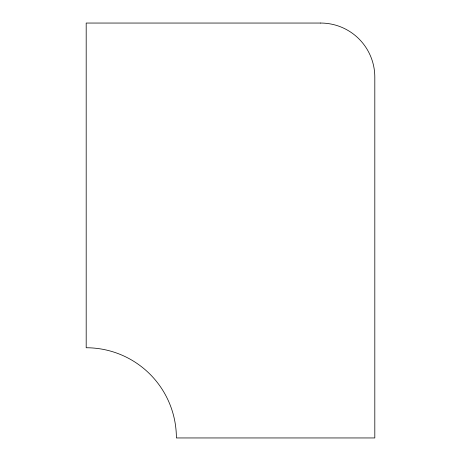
<?xml version="1.0" encoding="UTF-8"?>
<svg xmlns="http://www.w3.org/2000/svg" width="461" height="461" viewBox="0 0 461 461"><rect width="100%" height="100%" fill="white"/><g stroke="black" fill="none" stroke-linecap="round" stroke-linejoin="round"><path stroke-width="0.69" d="M320.695 23.05L86.19 23.05L86.19 347.755A90.195 90.195 0 0 1 176.384 437.95L374.81 437.95L374.81 77.166A54.116 54.116 0 0 0 320.695 23.05"/></g></svg>
